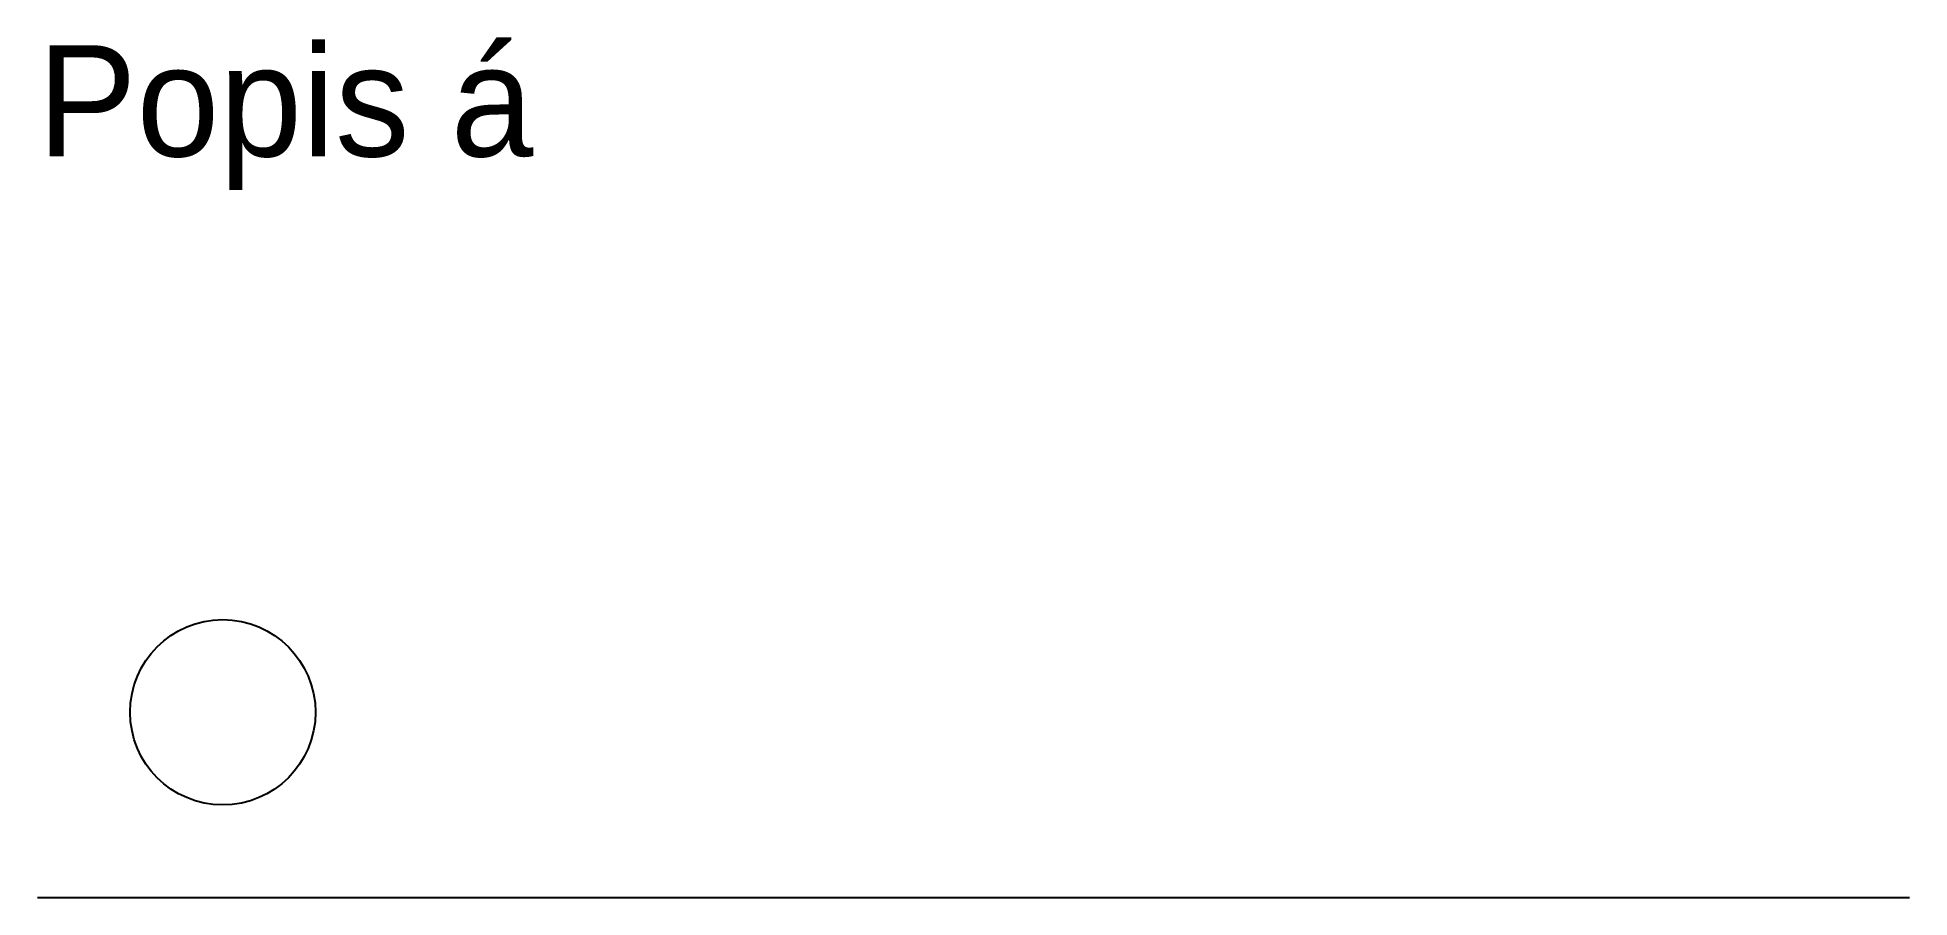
# Model space of a CAD drawing. Header units: millimetres. Extents: x 0 to 50.5, y 0 to 23.2.
import ezdxf

# ---------------------------------------------------------------- set-up
doc = ezdxf.new("R2010")
doc.units = ezdxf.units.MM
doc.layers.get('0').update_dxf_attribs({"linetype": 'CONTINUOUS'})
doc.layers.add('Vrstva 1', color=1, linetype='CONTINUOUS')

msp = doc.modelspace()

# ---------------------------------------------------------------- linework, layer by layer
at = {"color": 2}
msp.add_circle((5, 5), 2.5, dxfattribs=at)
at = {"layer": 'Vrstva 1'}
msp.add_line((0, 0), (50.5, 0), dxfattribs=at)

# ---------------------------------------------------------------- texts
msp.add_text('Popis á', height=3).set_placement((0, 20))

doc.saveas('drawing.dxf')
